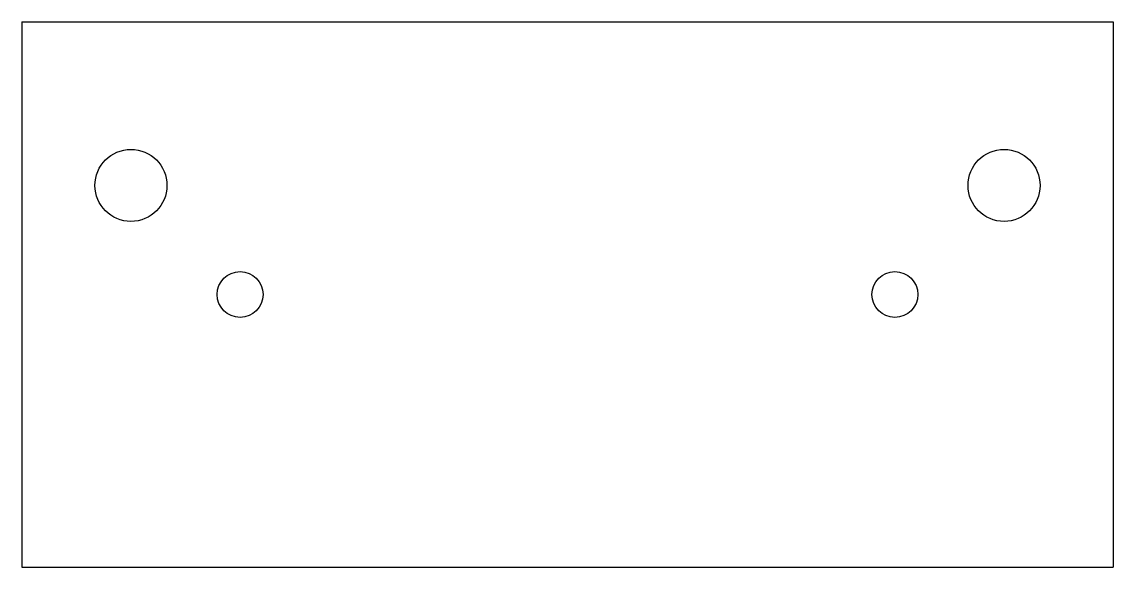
# Model space of a CAD drawing. Header units: millimetres. Extents: x -50 to 50, y -25 to 25.
import ezdxf

# ---------------------------------------------------------------- set-up
doc = ezdxf.new("R2010")
doc.units = ezdxf.units.MM

msp = doc.modelspace()

# ---------------------------------------------------------------- linework, layer by layer
for p, q in [((-50, 25, 0.5), (50, 25, 0.5)), ((-50, 25, 0.5), (-50, -25, 0.5)), ((50, 25, 0.5), (50, -25, 0.5)), ((-50, -25, 0.5), (50, -25, 0.5))]:
    msp.add_line(p, q)
for centre, radius in [((-40, 10, 0.5), 3.3), ((40, 10, 0.5), 3.3), ((-30, 0, 0.5), 2.1), ((30, 0, 0.5), 2.1)]:
    msp.add_circle(centre, radius)

doc.saveas('drawing.dxf')
